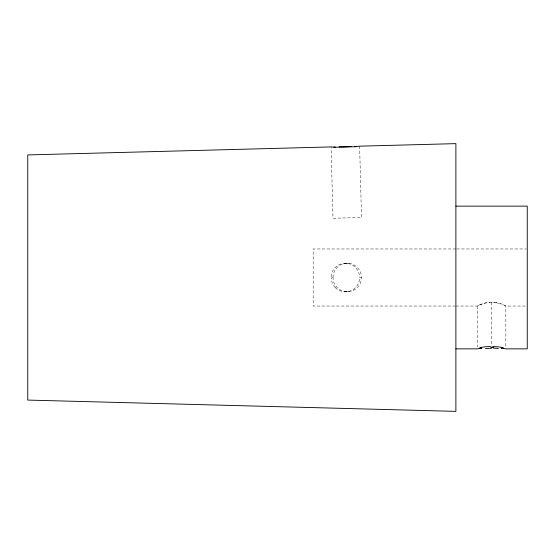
<?xml version="1.0" encoding="UTF-8"?>
<svg xmlns="http://www.w3.org/2000/svg" width="555" height="555" viewBox="0 0 555 555"><rect width="100%" height="100%" fill="white"/><g stroke="black" fill="none" stroke-linecap="round" stroke-linejoin="round"><path stroke-width="0.42" stroke-dasharray="2.77 2.08" d="M455.891 306.041L477.3 306.041C486.062 301.087 497.079 301.087 505.841 306.041L526.397 306.041M478.16 305.611L478.701 305.354M479.36 305.063L484.806 303.141L490.162 302.26M343.982 263.299L346.896 263.23M346.799 263.299L348.471 263.278M455.891 248.966L313.18 248.966L313.18 306.041L455.031 306.034M456.751 248.959L526.39 248.959M332.979 277.5A14.27 14.263 90 0 1 347.25 263.23A14.27 14.263 90 0 1 361.513 277.5A14.27 14.263 -90 0 1 347.25 291.77A14.27 14.263 -90 0 1 332.979 277.5L331.099 277.5L331.12 276.799A14.305 14.291 18.1 0 1 335.289 267.413A14.263 14.229 -48.1 0 1 354.978 266.92A14.298 14.166 -89.8 0 1 359.536 276.806M335.262 287.608A14.263 14.25 -1.1 0 0 355.471 287.594A14.284 14.236 70.6 0 0 359.668 277.5L361.513 277.5M348.471 291.722L346.785 291.701M346.896 291.77L344.003 291.701M492.979 302.267L493.679 302.315M494.373 302.392L495.06 302.482M495.733 302.586L501.158 304.015M502.136 304.383L502.587 304.556M504.433 305.354L505.841 306.041L505.841 347.146M359.633 146.173L361.513 217.504L332.979 218.254L331.099 146.922M359.619 276.799L359.633 277.5M491.57 302.218L491.57 346.563M477.3 306.041L477.3 347.146M335.31 287.559A14.284 14.229 -89.9 0 1 331.148 277.5"/><path stroke-width="0.83" d="M481.476 348.138L477.321 348.852L455.891 348.859M354.964 146.721L359.633 146.173L455.891 143.634L455.891 411.366L27.75 400.079L27.75 154.921L331.099 146.922L335.289 147.2M490.87 347.416L493.666 347.451M455.891 206.141L527.25 206.141L527.25 348.859L505.841 348.859L501.151 348.068M481.691 348.214A14.236 0.694 -5.4 0 1 480.595 348.262M485.403 348.658A14.236 1.276 -3 0 1 491.598 348.2M479.527 347.895A14.291 2.907 -0.1 0 1 490.523 346.528M355.103 146.652A14.284 0.382 -4.4 0 1 356.164 146.603M355.686 146.68A14.263 0.715 0.1 0 1 339.105 146.811M351.128 146.506A14.263 0.701 -3.1 0 1 335.074 147.228M333.77 147.144A14.305 0.541 0.7 0 1 334.894 147.103M502.573 348.262A14.236 0.708 5.3 0 1 501.484 348.221M492.625 346.535A14.291 2.893 0 0 1 503.6 347.895M492.972 348.047A14.444 1.408 2.6 0 1 498.307 348.45"/></g></svg>
